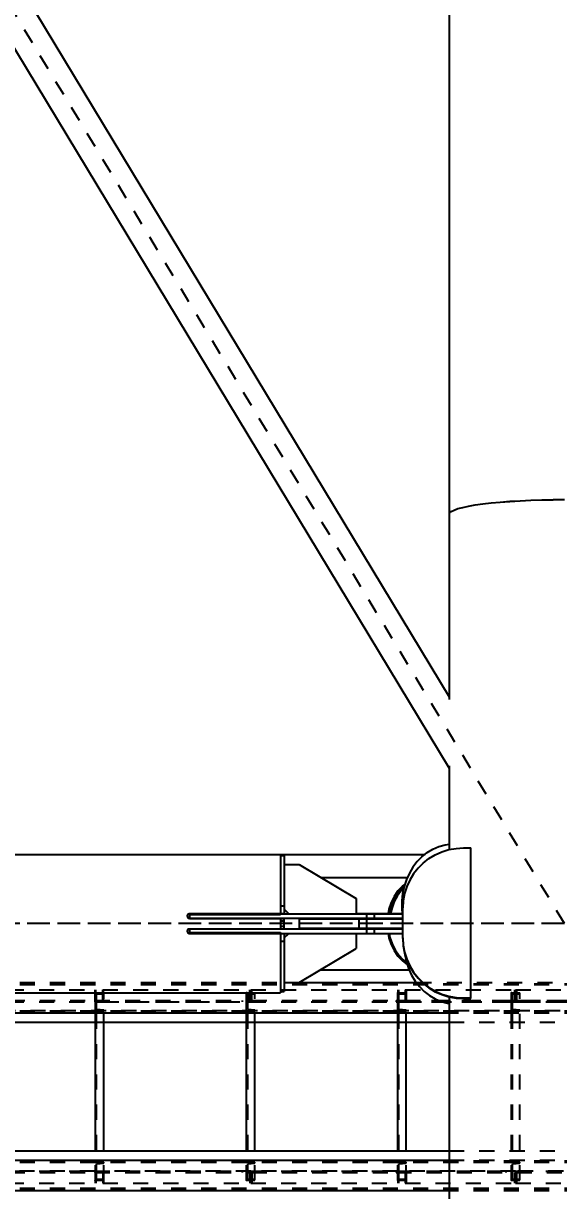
# Model space of a CAD drawing. Header units: millimetres. Extents: x 149919 to 150445, y 136651 to 136866.
# Drawn here: x 150367.24 to 150370.78, y 136806.01 to 136813.72 of the extents above; entities that cross this region are included whole.
import ezdxf

# ---------------------------------------------------------------- set-up
doc = ezdxf.new("R2010")
doc.units = ezdxf.units.MM
doc.header["$LTSCALE"] = 0.25
for name, pattern in [('CENTER', [50.8, 31.75, -6.35, 6.35, -6.35]), ('XKITLINE00', [0]), ('XKITLINE02', [4, 2, -2]), ('XKITLINE03', [6, 3, -1, 1, -1])]:
    doc.linetypes.add(name, pattern=pattern)
doc.styles.add('ROMANS', font='romans.shx')
doc.dimstyles.new('MD300', dxfattribs={"dimtxt": 2.5, "dimasz": 2.5, "dimexe": 1, "dimexo": 1, "dimgap": 0.5, "dimtad": 1, "dimdec": 1, "dimlfac": 50, "dimrnd": 0.5, "dimdsep": 46, "dimtxsty": 'ROMANS', "dimcen": 1, "dimclrd": 146, "dimclre": 146, "dimclrt": 30, "dimadec": 1, "dimazin": 2, "dimtfac": 1, "dimtdec": 1, "dimtmove": 0, "dimatfit": 1, "dimfxl": 1, "dimtolj": 1, "dimtzin": 0, "dimlwd": -1, "dimlwe": -1, "dimarcsym": 0})

# ---------------------------------------------------------------- blocks, each defined once
blk = doc.blocks.new('çatıı')
at = {"color": 8, "linetype": 'CENTER'}
for p, q in [((22900, 15740.27), (21825, 17519.98)), ((22900, 15740.27), (20275, 15740.27)), ((23075, 15740.27), (22317.5, 15740.27)), ((22900, 15740.27), (22317.5, 15740.27))]:
    blk.add_line(p, q, dxfattribs=at)
at = {"color": 8, "linetype": 'XKITLINE00'}
for p, q in [((22823.8, 17242.18), (22823.8, 16010.75)), ((22397.15, 16596.32), (22823.8, 15889.99)), ((22383.53, 16571.74), (22823.8, 15842.87)), ((22836.64, 16016.14), (22841.09, 16016.9)), ((22836.64, 16016.13), (22841.09, 16016.9)), ((22841.09, 16016.9), (22846.11, 16017.61)), ((22841.09, 16016.9), (22846.11, 16017.6)), ((22846.11, 16017.61), (22851.65, 16018.25)), ((22846.11, 16017.6), (22851.65, 16018.24)), ((22851.65, 16018.25), (22857.66, 16018.82)), ((22851.65, 16018.24), (22857.66, 16018.81)), ((22857.66, 16018.82), (22864.07, 16019.31)), ((22857.66, 16018.81), (22864.07, 16019.3)), ((22864.07, 16019.31), (22870.83, 16019.71)), ((22864.07, 16019.3), (22870.83, 16019.7)), ((22870.83, 16019.71), (22877.88, 16020.04)), ((22870.83, 16019.7), (22877.88, 16020.02)), ((22877.88, 16020.04), (22885.13, 16020.27)), ((22877.88, 16020.02), (22885.13, 16020.26)), ((22885.13, 16020.27), (22892.53, 16020.41)), ((22885.13, 16020.26), (22892.53, 16020.4)), ((22892.53, 16020.41), (22900, 16020.45)), ((22892.53, 16020.4), (22900, 16020.44)), ((22824.16, 16011.7), (22823.8, 16010.75)), ((22824.16, 16011.7), (22823.8, 16010.75)), ((22823.8, 16010.75), (22823.8, 15888.41)), ((22824.16, 16011.7), (22825.26, 16012.64)), ((22824.16, 16011.7), (22825.26, 16012.64)), ((22825.26, 16012.64), (22827.08, 16013.56)), ((22827.08, 16013.56), (22829.6, 16014.46)), ((22827.08, 16013.56), (22829.6, 16014.46)), ((22829.6, 16014.46), (22832.79, 16015.32)), ((22829.6, 16014.46), (22832.79, 16015.32)), ((22832.79, 16015.32), (22836.64, 16016.14)), ((22832.79, 16015.32), (22836.64, 16016.13)), ((22823.8, 15844.59), (22823.8, 15789.12)), ((22821.14, 15792.27), (22823.8, 15792.65)), ((21865.32, 15785.97), (22712.3, 15785.97)), ((22712.3, 15785.97), (22712.3, 15785.64)), ((22712.3, 15785.97), (22807.9, 15785.97)), ((22712.3, 15785.64), (22712.3, 15784.65)), ((22712.3, 15785.2), (22714.8, 15785.2)), ((22714.8, 15785.2), (22714.8, 15784.62)), ((22805.89, 15784.38), (22809.36, 15787.14)), ((22809.36, 15787.14), (22813.1, 15789.39)), ((22810.5, 15783.23), (22814.64, 15785.71)), ((22813.1, 15789.39), (22817.04, 15791.11)), ((22814.64, 15785.71), (22819.04, 15787.67)), ((22817.04, 15791.11), (22821.14, 15792.27)), ((22819.04, 15787.67), (22823.65, 15789.1)), ((22823.65, 15789.1), (22828.41, 15789.96)), ((22828.41, 15789.96), (22833.23, 15790.25)), ((22833.23, 15790.25), (22838.23, 15790.25)), ((22838.23, 15690.68), (22838.23, 15790.25)), ((22712.3, 15784.65), (22712.29, 15783)), ((22712.29, 15783), (22712.29, 15780.74)), ((22712.29, 15780.74), (22712.29, 15777.89)), ((22712.29, 15777.89), (22712.29, 15774.48)), ((22714.8, 15784.62), (22714.79, 15783.46)), ((22714.79, 15783.46), (22714.79, 15781.75)), ((22714.79, 15781.75), (22714.79, 15779.49)), ((22714.79, 15779.49), (22714.79, 15776.73)), ((22714.79, 15779.27), (22724.79, 15779.27)), ((22724.79, 15779.27), (22762.29, 15756.77)), ((22799.95, 15777.55), (22797.56, 15773.57)), ((22802.74, 15781.17), (22799.95, 15777.55)), ((22805.89, 15784.38), (22802.74, 15781.17)), ((22803.29, 15776.88), (22806.7, 15780.27)), ((22806.7, 15780.27), (22810.5, 15783.23)), ((22712.29, 15774.48), (22712.29, 15770.58)), ((22712.29, 15770.58), (22712.29, 15766.24)), ((22714.79, 15776.73), (22714.79, 15773.5)), ((22714.79, 15773.5), (22714.79, 15769.83)), ((22714.79, 15769.83), (22714.79, 15765.79)), ((22738.96, 15770.77), (22796.28, 15770.77)), ((22797.56, 15773.57), (22795.6, 15769.29)), ((22800.31, 15773.11), (22797.81, 15769.01)), ((22803.29, 15776.88), (22800.31, 15773.11)), ((22712.29, 15766.24), (22712.29, 15761.51)), ((22714.79, 15765.79), (22714.79, 15761.41)), ((22790.03, 15761.84), (22787.52, 15758.2)), ((22792.97, 15764.95), (22790.03, 15761.84)), ((22793.11, 15764.21), (22790.52, 15761.46)), ((22793.11, 15764.21), (22790.52, 15761.46)), ((22793.91, 15763.8), (22791.7, 15761.46)), ((22793.91, 15763.8), (22791.7, 15761.46)), ((22792.97, 15764.95), (22794.57, 15766.16)), ((22793.11, 15764.21), (22794.22, 15765.08)), ((22793.11, 15764.21), (22794.22, 15765.08)), ((22794.11, 15764.77), (22793.11, 15760.08)), ((22795.6, 15769.29), (22794.11, 15764.77)), ((22795.83, 15764.64), (22794.39, 15760.07)), ((22797.81, 15769.01), (22795.83, 15764.64)), ((22712.29, 15761.51), (22712.29, 15756.48)), ((22712.29, 15756.48), (22712.29, 15751.21)), ((22714.79, 15761.41), (22714.79, 15756.76)), ((22714.79, 15756.76), (22714.79, 15751.89)), ((22762.29, 15756.77), (22762.29, 15746.77)), ((22785.5, 15754.12), (22784.01, 15749.7)), ((22786.4, 15754.74), (22784.96, 15750.92)), ((22786.4, 15754.74), (22784.96, 15750.92)), ((22787.52, 15758.2), (22785.5, 15754.12)), ((22787.58, 15754.74), (22786.14, 15750.92)), ((22787.58, 15754.74), (22786.14, 15750.92)), ((22788.27, 15758.28), (22786.4, 15754.74)), ((22788.27, 15758.28), (22786.4, 15754.74)), ((22789.45, 15758.28), (22787.58, 15754.74)), ((22789.45, 15758.28), (22787.58, 15754.74)), ((22790.52, 15761.46), (22788.27, 15758.28)), ((22790.52, 15761.46), (22788.27, 15758.28)), ((22791.7, 15761.46), (22789.45, 15758.28)), ((22791.7, 15761.46), (22789.45, 15758.28)), ((22793.11, 15760.08), (22792.61, 15755.28)), ((22792.61, 15755.28), (22792.62, 15750.45)), ((22793.52, 15755.36), (22793.23, 15750.58)), ((22794.39, 15760.07), (22793.52, 15755.36)), ((22651.23, 15746.47), (22650.98, 15746.18)), ((22651.23, 15746.47), (22651.55, 15746.69)), ((22651.55, 15746.69), (22651.91, 15746.83)), ((22651.91, 15746.83), (22652.29, 15746.87)), ((22652.29, 15746.87), (22712.29, 15746.87)), ((22652.29, 15746.77), (22652.29, 15746.19)), ((22652.29, 15746.77), (22793.23, 15746.77)), ((22712.29, 15751.89), (22714.79, 15751.89)), ((22712.29, 15751.21), (22712.29, 15746.87)), ((22712.29, 15746.87), (22714.79, 15746.87)), ((22712.29, 15746.77), (22712.29, 15746.19)), ((22714.79, 15751.89), (22714.79, 15746.87)), ((22714.79, 15749.77), (22717.79, 15746.77)), ((22762.3, 15746.87), (22783.97, 15746.87)), ((22769.29, 15746.77), (22769.29, 15743.77)), ((22774.28, 15746.77), (22774.28, 15743.77)), ((22784.01, 15749.7), (22783.47, 15746.87)), ((22784.96, 15750.92), (22783.97, 15746.87)), ((22784.96, 15750.92), (22783.97, 15746.87)), ((22783.97, 15746.87), (22792.81, 15746.87)), ((22783.97, 15746.87), (22792.81, 15746.87)), ((22784.96, 15750.92), (22786.14, 15750.92)), ((22784.96, 15750.92), (22786.14, 15750.92)), ((22786.14, 15750.92), (22785.15, 15746.87)), ((22786.14, 15750.92), (22785.15, 15746.87)), ((22792.62, 15750.45), (22792.82, 15746.77)), ((22793.23, 15730.36), (22793.23, 15750.58)), ((22650.78, 15745.78), (22650.71, 15745.47)), ((22650.71, 15745.47), (22650.71, 15745.08)), ((22650.71, 15745.08), (22650.8, 15744.71)), ((22650.8, 15745.84), (22650.78, 15745.78)), ((22650.98, 15746.18), (22650.8, 15745.84)), ((22650.8, 15744.71), (22650.98, 15744.37)), ((22650.98, 15744.37), (22651.23, 15744.08)), ((22651.23, 15744.08), (22651.55, 15743.86)), ((22651.55, 15743.86), (22651.91, 15743.72)), ((22651.91, 15743.72), (22652.29, 15743.67)), ((22652.29, 15746.19), (22712.29, 15746.19)), ((22652.29, 15746.19), (22652.29, 15743.77)), ((22652.29, 15743.77), (22793.23, 15743.77)), ((22652.29, 15743.67), (22712.29, 15743.67)), ((22712.29, 15743.67), (22712.29, 15740.27)), ((22712.29, 15743.67), (22714.79, 15743.67)), ((22712.29, 15741.98), (22714.79, 15741.98)), ((22712.29, 15740.27), (22712.29, 15736.87)), ((22712.29, 15738.57), (22714.79, 15738.57)), ((22714.79, 15736.87), (22714.79, 15743.67)), ((22724.82, 15743.27), (22724.82, 15737.27)), ((22724.82, 15743.27), (22764.2, 15743.27)), ((22747.4, 15743.77), (22747.48, 15743.72)), ((22747.48, 15743.72), (22748.25, 15743.72)), ((22747.48, 15743.72), (22747.71, 15743.67)), ((22747.71, 15743.67), (22783.53, 15743.67)), ((22748.17, 15743.77), (22748.25, 15743.72)), ((22748.25, 15743.72), (22748.47, 15743.67)), ((22764.2, 15743.27), (22764.2, 15737.27)), ((22764.2, 15743.27), (22793.23, 15743.27)), ((22769.29, 15743.27), (22769.29, 15737.27)), ((22783.02, 15743.67), (22783, 15743.27)), ((22783.53, 15743.67), (22783.5, 15743.27)), ((22783.53, 15743.67), (22783.5, 15743.27)), ((22783.53, 15743.67), (22792.99, 15743.67)), ((22783.53, 15743.67), (22792.99, 15743.67)), ((22784.71, 15743.67), (22784.68, 15743.27)), ((22784.71, 15743.67), (22784.68, 15743.27)), ((22792.98, 15743.77), (22793.01, 15743.27)), ((22650.8, 15735.84), (22650.71, 15735.47)), ((22650.71, 15735.47), (22650.71, 15735.08)), ((22650.71, 15735.08), (22650.78, 15734.77)), ((22650.78, 15734.77), (22650.8, 15734.71)), ((22650.98, 15736.18), (22650.8, 15735.84)), ((22650.8, 15734.71), (22650.98, 15734.37)), ((22651.23, 15736.47), (22650.98, 15736.18)), ((22650.98, 15734.37), (22651.23, 15734.08)), ((22651.23, 15736.47), (22651.55, 15736.69)), ((22651.23, 15734.08), (22651.55, 15733.86)), ((22651.55, 15736.69), (22651.91, 15736.83)), ((22651.55, 15733.86), (22651.91, 15733.72)), ((22651.91, 15736.83), (22652.29, 15736.87)), ((22651.91, 15733.72), (22652.29, 15733.67)), ((22652.29, 15736.87), (22712.29, 15736.87)), ((22652.29, 15736.77), (22793.23, 15736.77)), ((22652.29, 15736.77), (22652.29, 15734.36)), ((22652.29, 15734.36), (22712.29, 15734.36)), ((22652.29, 15734.36), (22652.29, 15733.77)), ((22652.29, 15733.77), (22774.28, 15733.77)), ((22652.29, 15733.67), (22712.29, 15733.67)), ((22712.29, 15736.87), (22714.79, 15736.87)), ((22712.29, 15734.36), (22712.29, 15733.77)), ((22712.29, 15733.67), (22712.29, 15729.34)), ((22712.29, 15733.67), (22714.79, 15733.67)), ((22714.79, 15730.77), (22717.79, 15733.77)), ((22714.79, 15733.67), (22714.79, 15728.66)), ((22724.82, 15737.27), (22793.23, 15737.27)), ((22747.4, 15736.77), (22747.48, 15736.83)), ((22747.48, 15736.83), (22747.71, 15736.87)), ((22747.48, 15736.83), (22748.25, 15736.83)), ((22747.71, 15736.87), (22783.53, 15736.87)), ((22748.17, 15736.77), (22748.25, 15736.83)), ((22748.25, 15736.83), (22748.47, 15736.87)), ((22762.29, 15733.77), (22762.29, 15723.77)), ((22762.3, 15733.67), (22784.25, 15733.67)), ((22769.29, 15736.77), (22769.29, 15733.77)), ((22774.28, 15736.77), (22774.28, 15733.77)), ((22774.28, 15733.77), (22793.23, 15733.77)), ((22783, 15737.27), (22783.02, 15736.87)), ((22783.47, 15733.67), (22784.01, 15730.85)), ((22783.5, 15737.27), (22783.53, 15736.87)), ((22783.5, 15737.27), (22783.53, 15736.87)), ((22783.53, 15736.87), (22793.23, 15736.87)), ((22783.53, 15736.87), (22793.23, 15736.87)), ((22784.01, 15730.85), (22785.5, 15726.43)), ((22784.25, 15733.67), (22784.75, 15731.14)), ((22784.68, 15737.27), (22784.71, 15736.87)), ((22784.68, 15737.27), (22784.71, 15736.87)), ((22784.75, 15731.14), (22786.18, 15726.86)), ((22712.29, 15729.34), (22712.29, 15724.07)), ((22712.29, 15728.66), (22714.79, 15728.66)), ((22712.29, 15724.07), (22712.29, 15719.04)), ((22714.79, 15728.66), (22714.79, 15723.79)), ((22714.79, 15723.79), (22714.79, 15719.14)), ((22724.79, 15701.27), (22762.29, 15723.77)), ((22785.5, 15726.43), (22787.52, 15722.35)), ((22786.18, 15726.86), (22788.14, 15722.91)), ((22793.23, 15730.74), (22793.52, 15725.96)), ((22793.23, 15730.36), (22793.52, 15725.57)), ((22793.52, 15725.96), (22794.39, 15721.24)), ((22793.52, 15725.57), (22794.39, 15720.86)), ((22712.29, 15719.04), (22712.29, 15714.31)), ((22714.79, 15719.14), (22714.79, 15714.76)), ((22787.52, 15722.35), (22790.03, 15718.71)), ((22788.14, 15722.91), (22790.57, 15719.38)), ((22790.03, 15718.71), (22792.97, 15715.6)), ((22790.57, 15719.38), (22793.42, 15716.37)), ((22792.97, 15715.6), (22796.18, 15713.16)), ((22793.42, 15716.37), (22795.69, 15714.65)), ((22794.39, 15721.24), (22795.83, 15716.67)), ((22794.39, 15720.86), (22795.83, 15716.29)), ((22794.44, 15720.69), (22794.55, 15719.7)), ((22794.55, 15719.7), (22795.57, 15715.01)), ((22795.83, 15716.67), (22797.81, 15712.3)), ((22795.83, 15716.29), (22797.81, 15711.92)), ((22712.29, 15714.31), (22712.29, 15709.97)), ((22712.29, 15709.97), (22712.29, 15706.07)), ((22714.79, 15714.76), (22714.79, 15710.72)), ((22714.79, 15710.72), (22714.79, 15707.05)), ((22738.96, 15709.77), (22797.41, 15709.77)), ((22795.57, 15715.01), (22797.07, 15710.5)), ((22797.07, 15710.5), (22799.04, 15706.22)), ((22797.81, 15712.3), (22800.31, 15708.2)), ((22797.81, 15711.92), (22800.31, 15707.82)), ((22800.31, 15708.2), (22803.29, 15704.43)), ((22800.31, 15707.82), (22803.29, 15704.05)), ((22712.29, 15706.07), (22712.29, 15702.66)), ((22712.29, 15702.66), (22712.29, 15699.81)), ((22714.79, 15707.05), (22714.79, 15703.82)), ((22714.79, 15703.82), (22714.79, 15701.06)), ((22714.79, 15701.27), (22724.79, 15701.27)), ((22714.79, 15701.06), (22714.79, 15698.8)), ((22799.04, 15706.22), (22801.45, 15702.25)), ((22801.45, 15702.25), (22804.25, 15698.64)), ((22803.29, 15704.43), (22806.7, 15701.04)), ((22803.29, 15704.05), (22806.7, 15700.66)), ((22806.7, 15701.04), (22810.5, 15698.09)), ((22806.7, 15700.66), (22810.5, 15697.7)), ((20275, 15694.57), (22712.3, 15694.57)), ((22712.29, 15699.81), (22712.29, 15697.54)), ((22712.29, 15697.54), (22712.3, 15695.9)), ((22712.3, 15695.9), (22712.3, 15694.91)), ((22712.3, 15695.35), (22714.8, 15695.35)), ((22712.3, 15694.91), (22712.3, 15694.57)), ((22714.79, 15698.8), (22714.79, 15697.09)), ((22714.79, 15697.09), (22714.8, 15695.93)), ((22714.8, 15695.93), (22714.8, 15695.35)), ((22804.25, 15698.64), (22807.41, 15695.45)), ((22807.41, 15695.45), (22810.89, 15692.71)), ((22810.5, 15698.09), (22814.64, 15695.61)), ((22810.5, 15697.7), (22814.64, 15695.23)), ((22810.89, 15692.71), (22814.63, 15690.48)), ((22814.64, 15695.61), (22819.04, 15693.64)), ((22814.64, 15695.23), (22819.04, 15693.26)), ((22819.04, 15693.64), (22823.65, 15692.22)), ((22819.04, 15693.26), (22823.65, 15691.83)), ((22823.65, 15692.22), (22828.41, 15691.35)), ((22814.63, 15690.48), (22818.58, 15688.77)), ((22818.58, 15688.77), (22822.68, 15687.62)), ((22822.68, 15687.62), (22823.8, 15687.47)), ((22823.65, 15691.83), (22828.41, 15690.97)), ((22823.8, 15691.81), (22823.8, 14354.32)), ((22828.41, 15691.35), (22833.23, 15691.06)), ((22828.41, 15690.97), (22833.23, 15690.68)), ((22833.23, 15691.06), (22838.23, 15691.06)), ((22833.23, 15691.06), (22833.23, 15690.68)), ((22833.23, 15690.68), (22838.23, 15690.68))]:
    blk.add_line(p, q, dxfattribs=at)
at = {"color": 116, "linetype": 'XKITLINE02', "true_color": 0x136734}
for p, q in [((22140, 15701.25), (22714.79, 15701.25)), ((22140, 15700.4), (22956.46, 15700.4)), ((22802.22, 15701.25), (22956.46, 15701.25)), ((22140, 15699.87), (22953.65, 15699.87)), ((22492.75, 15696.55), (22590.42, 15696.55)), ((22589.83, 15688.55), (22589.83, 15696.55)), ((22590, 15694.57), (22595.5, 15694.57)), ((22590, 15682.57), (22590, 15694.57)), ((22590, 15590.07), (22590, 15694.57)), ((22590, 15694.57), (22595.5, 15694.57)), ((22590.42, 15689.35), (22590.42, 15696.55)), ((22590.7, 15570.57), (22590.7, 15694.57)), ((22590.7, 15693.51), (22595.5, 15693.89)), ((22590.7, 15683.64), (22590.7, 15693.51)), ((22594.89, 15689.35), (22594.89, 15696.55)), ((22594.89, 15696.55), (22692.75, 15696.55)), ((22595.47, 15688.55), (22595.47, 15696.55)), ((22595.5, 15693.89), (22595.5, 15694.57)), ((22595.5, 15570.57), (22595.5, 15694.57)), ((22690, 15694.57), (22695.5, 15694.57)), ((22690, 15682.57), (22690, 15694.57)), ((22690, 15590.07), (22690, 15694.57)), ((22690, 15694.57), (22695.5, 15694.57)), ((22690.7, 15570.57), (22690.7, 15694.57)), ((22690.7, 15693.51), (22695.5, 15693.89)), ((22690.7, 15683.64), (22690.7, 15693.51)), ((22692.17, 15689.35), (22692.17, 15696.55)), ((22692.75, 15696.55), (22790.42, 15696.55)), ((22692.75, 15688.55), (22692.75, 15696.55)), ((22692.75, 15688.55), (22692.75, 15696.55)), ((22693.33, 15689.35), (22693.33, 15696.55)), ((22695.5, 15693.89), (22695.5, 15694.57)), ((22695.5, 15570.57), (22695.5, 15694.57)), ((22789.83, 15696.55), (22789.83, 15688.55)), ((22790, 15590.07), (22790, 15694.57)), ((22790, 15694.57), (22795.5, 15694.57)), ((22790, 15694.57), (22795.5, 15694.57)), ((22790, 15682.57), (22790, 15694.57)), ((22790.42, 15696.55), (22790.42, 15689.35)), ((22790.7, 15570.57), (22790.7, 15694.57)), ((22790.7, 15693.51), (22795.5, 15693.89)), ((22790.7, 15683.64), (22790.7, 15693.51)), ((22794.81, 15696.55), (22794.81, 15689.35)), ((22794.81, 15696.55), (22795.47, 15696.55)), ((22794.81, 15696.55), (22867.75, 15696.55)), ((22795.47, 15696.55), (22795.47, 15688.55)), ((22795.5, 15570.57), (22795.5, 15694.57)), ((22795.5, 15693.89), (22795.5, 15694.57)), ((22865, 15570.57), (22865, 15694.57)), ((22865, 15694.57), (22870.5, 15694.57)), ((22865, 15694.57), (22870.5, 15694.57)), ((22865, 15682.57), (22865, 15694.57)), ((22865.7, 15570.57), (22865.7, 15694.57)), ((22865.7, 15693.51), (22870.5, 15693.89)), ((22865.7, 15683.64), (22865.7, 15693.51)), ((22867.09, 15696.55), (22867.09, 15689.35)), ((22867.75, 15696.55), (22867.75, 15688.55)), ((22867.75, 15696.55), (22868.4, 15696.55)), ((22867.75, 15696.55), (22867.75, 15688.55)), ((22867.75, 15696.55), (22940.02, 15696.55)), ((22868.4, 15696.55), (22868.4, 15689.35)), ((22870.5, 15570.57), (22870.5, 15694.57)), ((22870.5, 15693.89), (22870.5, 15694.57)), ((22492.75, 15688.55), (22595.65, 15688.55)), ((22493.33, 15689.35), (22595.65, 15689.35)), ((22589.66, 15689.35), (22589.66, 15688.55)), ((22589.66, 15689.35), (22692.17, 15689.35)), ((22589.66, 15688.55), (22692.75, 15688.55)), ((22595.65, 15689.35), (22595.65, 15688.55)), ((22686.94, 15689.35), (22686.94, 15688.55)), ((22690, 15688.55), (22692.75, 15688.55)), ((22692.75, 15688.55), (22795.65, 15688.55)), ((22693.33, 15689.35), (22795.65, 15689.35)), ((22698.56, 15689.35), (22698.56, 15688.55)), ((22788.93, 15689.35), (22788.93, 15688.55)), ((22788.93, 15689.35), (22794.81, 15689.35)), ((22788.93, 15688.55), (22795.47, 15688.55)), ((22792.19, 15688.55), (22861.21, 15688.55)), ((22792.2, 15689.35), (22861.21, 15689.35)), ((22794.81, 15689.35), (22867.09, 15689.35)), ((22795.47, 15688.55), (22867.75, 15688.55)), ((22795.65, 15689.35), (22795.65, 15688.55)), ((22861.21, 15689.35), (22861.21, 15688.55)), ((22861.21, 15689.35), (22867.09, 15689.35)), ((22861.21, 15688.55), (22867.75, 15688.55)), ((22867.75, 15688.55), (22874.3, 15688.55)), ((22867.75, 15688.55), (22939.36, 15688.55)), ((22868.4, 15689.35), (22874.3, 15689.35)), ((22868.4, 15689.35), (22940.02, 15689.35)), ((22874.3, 15689.35), (22874.3, 15688.55)), ((22874.3, 15689.35), (22945.92, 15689.35)), ((22874.3, 15688.55), (22945.92, 15688.55)), ((22140, 15682.63), (22953.65, 15682.64)), ((22140, 15682.57), (22997.13, 15682.57)), ((22140, 15682.1), (22956.46, 15682.1)), ((22140, 15681.72), (22996.55, 15681.72)), ((22140, 15681.25), (22956.46, 15681.25)), ((22590, 15682.57), (22595.5, 15682.57)), ((22590.7, 15683.64), (22595.5, 15683.25)), ((22595.5, 15682.57), (22595.5, 15683.25)), ((22690, 15682.57), (22695.5, 15682.57)), ((22690.7, 15683.64), (22695.5, 15683.25)), ((22695.5, 15682.57), (22695.5, 15683.25)), ((22790, 15682.57), (22795.5, 15682.57)), ((22790.7, 15683.64), (22795.5, 15683.25)), ((22795.5, 15682.57), (22795.5, 15683.25)), ((22865, 15682.57), (22870.5, 15682.57)), ((22865.7, 15683.64), (22870.5, 15683.25)), ((22870.5, 15682.57), (22870.5, 15683.25)), ((22823.8, 15675.07), (22976.2, 15675.07)), ((22590, 15570.57), (22590, 15590.07)), ((22595.5, 15570.57), (22595.5, 15590.07)), ((22690, 15570.57), (22690, 15590.07)), ((22695.5, 15570.57), (22695.5, 15590.07)), ((22790, 15570.57), (22790, 15590.07)), ((22795.5, 15570.57), (22795.5, 15590.07)), ((22823.8, 15590.07), (22997.13, 15590.07)), ((22140, 15583.42), (22996.55, 15583.42)), ((22140, 15583.02), (22956.46, 15583.02)), ((22140, 15582.57), (22997.13, 15582.57)), ((22140, 15582.49), (22953.65, 15582.49)), ((22492.75, 15576.57), (22595.65, 15576.57)), ((22589.66, 15576.57), (22692.75, 15576.57)), ((22589.66, 15576.57), (22589.66, 15575.77)), ((22589.83, 15576.57), (22589.83, 15568.57)), ((22590, 15582.57), (22595.5, 15582.57)), ((22590, 15570.57), (22590, 15582.57)), ((22590.7, 15581.51), (22595.5, 15581.89)), ((22590.7, 15571.64), (22590.7, 15581.51)), ((22595.47, 15576.57), (22595.47, 15568.57)), ((22595.5, 15581.89), (22595.5, 15582.57)), ((22595.65, 15576.57), (22595.65, 15575.77)), ((22686.94, 15576.57), (22686.94, 15575.77)), ((22690, 15582.57), (22695.5, 15582.57)), ((22690, 15570.57), (22690, 15582.57)), ((22690.7, 15581.51), (22695.5, 15581.89)), ((22690.7, 15571.64), (22690.7, 15581.51)), ((22692.75, 15576.57), (22795.65, 15576.57)), ((22692.75, 15568.57), (22692.75, 15576.57)), ((22692.75, 15568.57), (22692.75, 15576.57)), ((22695.5, 15581.89), (22695.5, 15582.57)), ((22698.56, 15576.57), (22698.56, 15575.77)), ((22788.93, 15576.57), (22867.75, 15576.57)), ((22788.93, 15576.57), (22788.93, 15575.77)), ((22789.83, 15576.57), (22789.83, 15568.57)), ((22790, 15582.57), (22795.5, 15582.57)), ((22790, 15570.57), (22790, 15582.57)), ((22790.7, 15581.51), (22795.5, 15581.89)), ((22790.7, 15571.64), (22790.7, 15581.51)), ((22795.47, 15576.57), (22795.47, 15568.57)), ((22795.5, 15581.89), (22795.5, 15582.57)), ((22795.65, 15576.57), (22795.65, 15575.77)), ((22823.8, 15583.87), (22956.46, 15583.87)), ((22861.21, 15576.57), (22861.21, 15575.77)), ((22865, 15582.57), (22870.5, 15582.57)), ((22865, 15570.57), (22865, 15582.57)), ((22865.7, 15581.51), (22870.5, 15581.89)), ((22865.7, 15571.64), (22865.7, 15581.51)), ((22867.75, 15576.57), (22867.75, 15568.57)), ((22867.75, 15576.57), (22945.92, 15576.57)), ((22867.75, 15576.57), (22867.75, 15568.57)), ((22870.5, 15581.89), (22870.5, 15582.57)), ((22874.3, 15576.57), (22874.3, 15575.77)), ((22493.33, 15575.77), (22595.65, 15575.77)), ((22589.66, 15575.77), (22692.17, 15575.77)), ((22590, 15570.57), (22595.5, 15570.57)), ((22590, 15570.57), (22595.5, 15570.57)), ((22590.42, 15575.77), (22590.42, 15568.57)), ((22590.7, 15571.64), (22595.5, 15571.25)), ((22594.89, 15575.77), (22594.89, 15568.57)), ((22595.5, 15570.57), (22595.5, 15571.25)), ((22690, 15570.57), (22695.5, 15570.57)), ((22690, 15570.57), (22695.5, 15570.57)), ((22690.7, 15571.64), (22695.5, 15571.25)), ((22692.17, 15575.77), (22692.17, 15568.57)), ((22693.33, 15575.77), (22795.65, 15575.77)), ((22693.33, 15575.77), (22693.33, 15568.57)), ((22695.5, 15570.57), (22695.5, 15571.25)), ((22788.93, 15575.77), (22867.09, 15575.77)), ((22790, 15570.57), (22795.5, 15570.57)), ((22790, 15570.57), (22795.5, 15570.57)), ((22790.42, 15575.77), (22790.42, 15568.57)), ((22790.7, 15571.64), (22795.5, 15571.25)), ((22794.81, 15575.77), (22794.81, 15568.57)), ((22795.5, 15570.57), (22795.5, 15571.25)), ((22865, 15570.57), (22870.5, 15570.57)), ((22865, 15570.57), (22870.5, 15570.57)), ((22865.7, 15571.64), (22870.5, 15571.25)), ((22867.09, 15575.77), (22867.09, 15568.57)), ((22868.4, 15575.77), (22945.92, 15575.77)), ((22868.4, 15575.77), (22868.4, 15568.57)), ((22870.5, 15570.57), (22870.5, 15571.25)), ((22140, 15565.25), (22953.65, 15565.26)), ((22140, 15564.72), (22956.46, 15564.72)), ((22140, 15563.87), (22956.46, 15563.87)), ((22492.75, 15568.57), (22590.42, 15568.57)), ((22594.89, 15568.57), (22692.75, 15568.57)), ((22692.75, 15568.57), (22790.42, 15568.57)), ((22794.81, 15568.57), (22867.75, 15568.57)), ((22867.75, 15568.57), (22940.02, 15568.57))]:
    blk.add_line(p, q, dxfattribs=at)
at = {"color": 7, "linetype": 'XKITLINE00'}
for p, q in [((22714.79, 15701.25), (22802.22, 15701.25)), ((22140, 15681.25), (22823.8, 15681.25)), ((22140, 15675.07), (22823.8, 15675.07)), ((22590, 15590.07), (22590, 15675.07)), ((22595.5, 15590.07), (22595.5, 15675.07)), ((22690, 15590.07), (22690, 15675.07)), ((22695.5, 15590.07), (22695.5, 15675.07)), ((22790, 15590.07), (22790, 15675.07)), ((22795.5, 15590.07), (22795.5, 15675.07)), ((22140, 15590.07), (22823.8, 15590.07)), ((22140, 15583.87), (22823.8, 15583.87)), ((22140, 15563.87), (22823.8, 15563.87))]:
    blk.add_line(p, q, dxfattribs=at)
at = {"color": 1, "linetype": 'XKITLINE03'}
for p, q in [((22590, 15570.57), (22590, 15694.57)), ((22690, 15570.57), (22690, 15694.57)), ((22790, 15570.57), (22790, 15694.57)), ((22865, 15570.57), (22865, 15694.57)), ((22492.75, 15688.55), (22589.83, 15688.55)), ((22595.47, 15688.55), (22692.75, 15688.55)), ((22692.75, 15688.55), (22789.83, 15688.55)), ((22795.47, 15688.55), (22867.75, 15688.55)), ((22867.75, 15688.55), (22939.36, 15688.55)), ((22997.13, 15682.57), (22140, 15682.57)), ((22140, 15582.57), (22987.13, 15582.57)), ((22589.83, 15576.57), (22492.75, 15576.57)), ((22692.75, 15576.57), (22595.47, 15576.57)), ((22789.83, 15576.57), (22692.75, 15576.57)), ((22867.75, 15576.57), (22795.47, 15576.57)), ((22939.36, 15576.57), (22867.75, 15576.57))]:
    blk.add_line(p, q, dxfattribs=at)
at = {"color": 1, "linetype": 'XKITLINE00'}
for centre in [(22590, 15694.57), (22690, 15694.57), (22790, 15694.57), (22865, 15694.57), (22589.83, 15688.55), (22595.47, 15688.55), (22692.75, 15688.55), (22692.75, 15688.55), (22789.83, 15688.55), (22795.47, 15688.55), (22867.75, 15688.55), (22867.75, 15688.55), (22590, 15682.57), (22690, 15682.57), (22790, 15682.57), (22865, 15682.57), (22589.83, 15576.57), (22590, 15582.57), (22595.47, 15576.57), (22690, 15582.57), (22692.75, 15576.57), (22692.75, 15576.57), (22789.83, 15576.57), (22790, 15582.57), (22795.47, 15576.57), (22865, 15582.57), (22867.75, 15576.57), (22867.75, 15576.57), (22590, 15570.57), (22690, 15570.57), (22790, 15570.57), (22865, 15570.57)]:
    blk.add_circle(centre, 0.05, dxfattribs=at)
blk = doc.blocks.new('*D9')
at = {"color": 146, "transparency": 16777216}
for p, q in [((150337.0817, 136805.0779), (150337.0707, 136799.1342)), ((150373.2938, 136805.011), (150373.2828, 136799.0673)), ((150339.5725, 136800.1296), (150370.7847, 136800.0719))]:
    blk.add_line(p, q, dxfattribs=at)
for points in [[(150339.5733, 136800.5463), (150339.5717, 136799.7129), (150337.0725, 136800.1342)], [(150370.7854, 136800.4885), (150370.7839, 136799.6552), (150373.2847, 136800.0673)]]:
    blk.add_solid(points, dxfattribs=at)
at = {"layer": 'DEFPOINTS', "color": 0, "transparency": 16777216}
for p in [(150337.0835, 136806.0779), (150373.2957, 136806.011), (150373.2847, 136800.0673)]:
    blk.add_point(p, dxfattribs=at)
at = {"color": 1, "transparency": 16777216, "insert": (150355.1818, 136801.8507), "char_height": 2.5, "attachment_point": 5, "rotation": 359.89403, "style": 'ROMANS'}
blk.add_mtext('\\A1;36.2', dxfattribs=at)

msp = doc.modelspace()

# ---------------------------------------------------------------- block references
at = {"xscale": 0.009999943142843078, "yscale": 0.009999943142843078, "zscale": 0.009999943142843078}
msp.add_blockref('çatıı', (150141.8141, 136650.3731), dxfattribs=at)

# ---------------------------------------------------------------- dimensions: what is measured, and where the dimension line sits
dim = msp.add_aligned_dim(p1=(150337.0835, 136806.0779), p2=(150373.2957, 136806.011), distance=-5.9437, dimstyle='MD300', override={"dimdec": 2, "dimlfac": 1, "dimrnd": 0.05, "dimclrt": 1})
dim.commit()
dim.dimension.update_dxf_attribs({"geometry": '*D9', "text_midpoint": (150355.1818, 136801.8507)})

doc.saveas('drawing.dxf')
